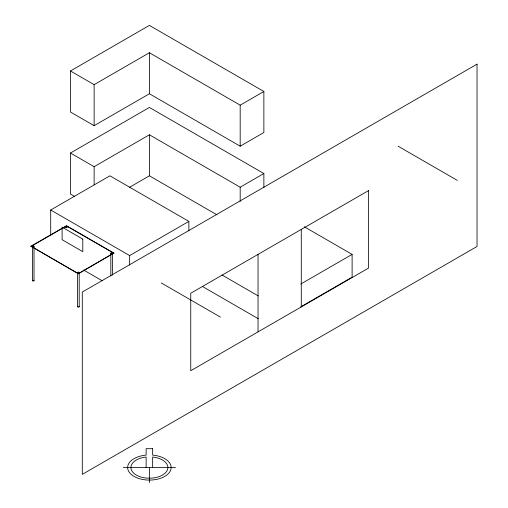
<?xml version="1.0" encoding="UTF-8"?>
<svg xmlns="http://www.w3.org/2000/svg" width="508" height="508" viewBox="0 0 508 508"><rect width="100%" height="100%" fill="white"/><g stroke="black" fill="none" stroke-linecap="round" stroke-linejoin="round"><path stroke-width="0.76" d="M70.447 70.98L149.396 25.4L263.868 91.491L263.868 132.512L240.182 146.19L149.396 93.77L94.132 125.679L70.447 112.001L70.447 70.98L94.132 84.652L149.396 52.749L240.182 105.169L263.868 91.491M74.505 196.393L70.447 194.05L70.447 153.029L149.396 107.448L263.868 173.539L263.868 187.738M70.447 153.029L94.132 166.7L149.396 134.791L240.182 187.211L263.868 173.539M50.705 235.248L50.705 210.001L109.918 175.819L188.868 221.399L188.868 230.867M129.61 187.242L149.396 175.819L216.973 214.833M30.969 246.24L66.497 225.73L113.868 253.073L78.34 273.812L30.969 246.24L78.34 273.59L113.868 253.073M30.969 246.469L66.497 225.958L113.868 253.301M50.705 210.001L129.654 255.581L188.868 221.399M300.736 284.055L352.114 254.394L352.114 277.184L300.736 306.851M123.298 467.531L175.489 467.531M398.082 146.19L457.295 180.372M304.292 226.784L352.114 254.394M222.079 275.038L258.286 295.942M202.267 286.385L258.286 318.732M161.233 282.931L220.447 317.113M83.661 270.053L102.197 280.753M301.276 229.425L301.276 306.915M258.039 254.387L258.039 331.876M240.182 105.169L240.182 146.19M240.182 187.211L240.182 201.409M152.654 467.531L152.654 457.029A18.485 10.674 0 0 1 164.827 473.405A18.485 10.674 0 0 1 133.96 473.405A18.485 10.674 0 0 1 146.133 457.029L146.133 467.531M149.396 52.749L149.396 93.77M149.396 134.791L149.396 175.819M149.396 467.531L149.396 482.6M129.654 255.581L129.654 265.049M112.42 253.346A0.794 0.457 0 0 1 111.227 253.74A0.794 0.457 0 0 1 111.227 252.946A0.794 0.457 0 0 1 112.42 253.346L112.42 275.101M110.827 253.346L110.827 275.876M94.132 84.652L94.132 125.679M94.132 166.7L94.132 184.849M79.204 272.523A0.794 0.457 0 0 1 78.01 272.917A0.794 0.457 0 0 1 78.01 272.123A0.794 0.457 0 0 1 79.204 272.523L79.204 306.705M77.616 272.523L77.616 306.705M34.011 246.424A0.794 0.457 0 0 1 32.817 246.825A0.794 0.457 0 0 1 32.817 246.031A0.794 0.457 0 0 1 34.011 246.424L34.011 280.613M32.417 246.424L32.417 280.613M33.776 280.289A0.794 0.457 0 0 1 33.738 280.956A0.794 0.457 0 0 1 32.588 280.892A0.794 0.457 0 0 1 32.76 280.232M78.969 306.381A0.794 0.457 0 0 1 78.937 307.048A0.794 0.457 0 0 1 77.781 306.991A0.794 0.457 0 0 1 77.959 306.33M477.031 64.141L82.29 292.043L82.29 474.37L477.031 246.469L477.031 64.141M368.567 190.576L190.748 293.237L190.748 370.726L368.567 268.065L368.567 190.576M152.654 448.697L146.133 448.697L146.133 455.117A21.749 12.554 0 0 0 131.127 474.345A21.749 12.554 0 0 0 167.659 474.345A21.749 12.554 0 0 0 152.654 455.117L152.654 448.697M82.798 239.122L62.116 227.178L62.116 239.719L82.798 251.657L82.798 239.122M65.964 227.622A0.794 0.457 0 0 0 67.221 227.298A0.794 0.457 0 0 0 66.103 226.828A0.794 0.457 0 0 0 65.964 227.622"/></g></svg>
